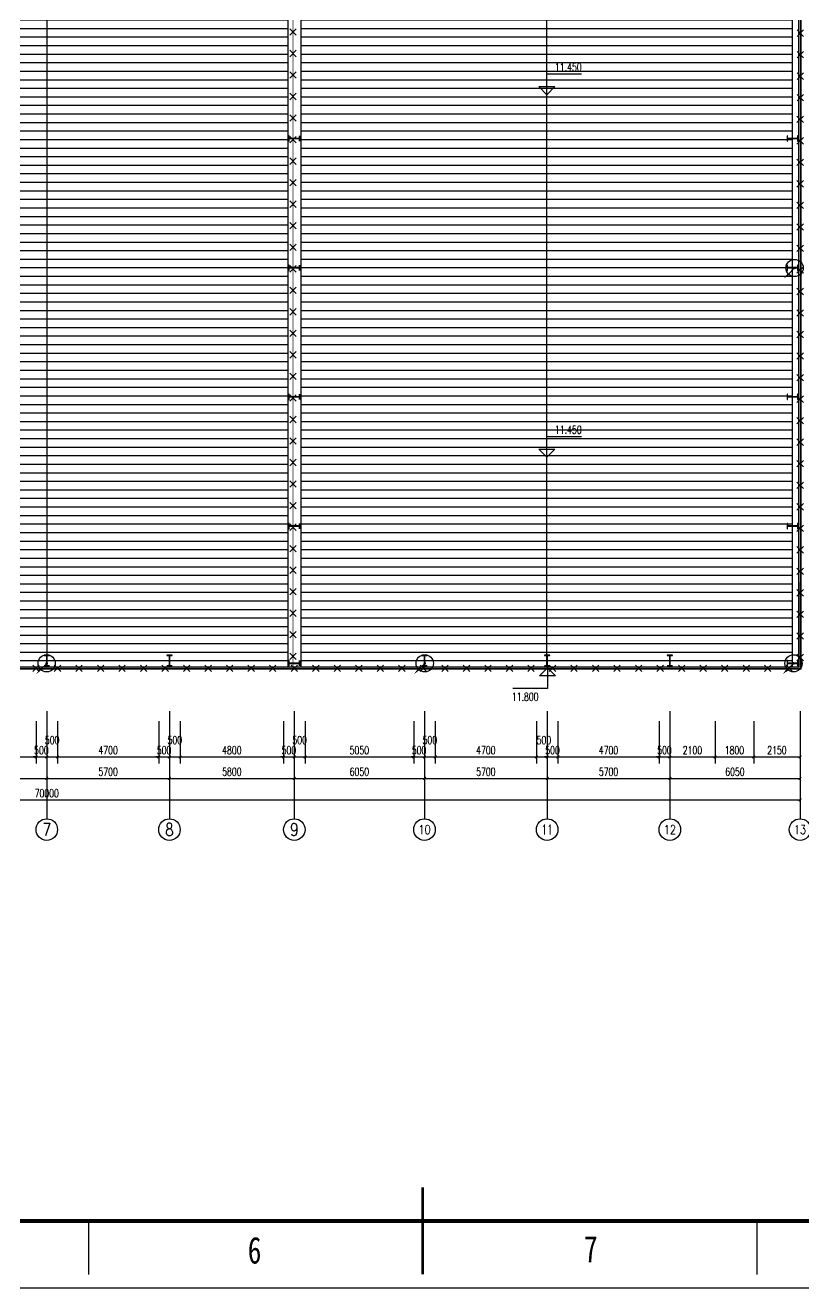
# Model space of a CAD drawing. Extents: x 7651907 to 8255021, y -2490714 to -1144618.
# Drawn here: x 7908927 to 7945100, y -1732162 to -1673518 of the extents above; entities that cross this region are included whole.
import ezdxf
from ezdxf.enums import TextEntityAlignment as Align

# ---------------------------------------------------------------- set-up
doc = ezdxf.new("R2010")
doc.units = 0
doc.header["$LTSCALE"] = 1000
doc.layers.get('0').update_dxf_attribs({"linetype": 'CONTINUOUS'})
doc.layers.get('Defpoints').update_dxf_attribs({"linetype": 'CONTINUOUS'})
for name, color, linetype in [('001-墙体', 30, 'CONTINUOUS'), ('AXIS', 3, 'CONTINUOUS'), ('AXIS_TEXT', 7, 'CONTINUOUS'), ('DIM_ELEV', 3, 'CONTINUOUS'), ('LWIRE', 4, 'CONTINUOUS'), ('M_Prof', 2, 'CONTINUOUS'), ('PUB_HATCH', 8, 'CONTINUOUS'), ('PUB_TEXT', 7, 'CONTINUOUS'), ('wen强文字', 2, 'CONTINUOUS'), ('WIRE-避雷', 4, 'CONTINUOUS')]:
    doc.layers.add(name, color=color, linetype=linetype)
doc.styles.add('_TCH_AXIS', font='COMPLEX', dxfattribs={"bigfont": 'GBCBIG'})
doc.styles.add('_TCH_DIM', font='SIMPLEX', dxfattribs={"bigfont": 'GBCBIG'})
doc.styles.add('_TCH_DIM_T3', font='SIMPLEX', dxfattribs={"width": 0.705882, "bigfont": 'GBCBIG'})
doc.styles.add('COMPLEX', font='COMPLEX')
doc.styles.get("Standard").update_dxf_attribs({"font": 'txt.shx', "width": 0.7, "bigfont": 'TSSDCHN.shx'})
doc.styles.add('图框字体', font='simhei.ttf')
doc.dimstyles.new('_TCH_ARCH&&125', dxfattribs={"dimtxt": 371.875, "dimasz": 125, "dimexe": 312.5, "dimexo": 375, "dimgap": 125, "dimtad": 1, "dimdec": 0, "dimzin": 0, "dimdsep": 46, "dimtxsty": '_TCH_DIM_T3', "dimblk": 'ARCHTICK', "dimcen": 0.09, "dimclrt": 7, "dimazin": 2, "dimtfac": 1, "dimtdec": 0, "dimtix": 1, "dimtmove": 2, "dimatfit": 3, "dimfxl": 0, "dimtolj": 1, "dimtzin": 0, "dimarcsym": 0})
pattern_1 = [(180, (-7717205.5, 1391798.06), (-9e-14, -396.875), [])]
pattern_2 = [(180, (-7705155.5, 1391798.06), (-9e-14, -396.875), [])]
pattern_3 = [(45, (0, 53.85), (-106.06606, 106.06606), []), (45, (52.16, 0), (-106.06606, 106.06606), [59.21055, -33.8346])]

# ---------------------------------------------------------------- blocks, each defined once
blk = doc.blocks.new('_AXISO')
blk.add_circle((0, 0), 0.5)
at = {"layer": 'AXIS_TEXT', "style": 'COMPLEX', "width": 1.041667}
blk.add_attdef('A', text='', height=0.56, dxfattribs=at).set_placement((-0.25, -0.28), (0.25, -0.28), align=Align.FIT)
blk = doc.blocks.new('_ArchTick')
at = {"color": 0, "linetype": 'ByBlock', "const_width": 0.4}
blk.add_lwpolyline([(-0.5, -0.5), (0.5, 0.5)], dxfattribs=at)
blk = doc.blocks.new('*D292')
at = {"layer": 'AXIS', "color": 0, "lineweight": -2}
for p, q in [((8000, 5625), (8000, 1562)), ((78000, 5625), (78000, 1562)), ((8000, 1875), (78000, 1875))]:
    blk.add_line(p, q, dxfattribs=at)
at = {"layer": 'Defpoints', "color": 0}
for p in [(8000, 6000), (78000, 6000), (78000, 1875)]:
    blk.add_point(p, dxfattribs=at)
at = {"layer": 'AXIS', "color": 0, "lineweight": -2, "xscale": 125, "yscale": 125, "zscale": 125, "rotation": 180}
blk.add_blockref('_ArchTick', (8000, 1875), dxfattribs=at)
at = {"layer": 'AXIS', "color": 0, "lineweight": -2, "xscale": 125, "yscale": 125, "zscale": 125}
blk.add_blockref('_ArchTick', (78000, 1875), dxfattribs=at)
at = {"layer": 'AXIS', "color": 7, "insert": (43000, 2186), "char_height": 371.9, "attachment_point": 5, "style": '_TCH_DIM_T3'}
blk.add_mtext('\\A1;70000', dxfattribs=at)
blk = doc.blocks.new('*D298')
at = {"layer": 'AXIS', "color": 0, "lineweight": -2}
for p, q in [((37300, 5625), (37300, 2562)), ((43000, 5625), (43000, 2562)), ((37300, 2875), (43000, 2875))]:
    blk.add_line(p, q, dxfattribs=at)
at = {"layer": 'Defpoints', "color": 0}
for p in [(37300, 6000), (43000, 6000), (43000, 2875)]:
    blk.add_point(p, dxfattribs=at)
at = {"layer": 'AXIS', "color": 0, "lineweight": -2, "xscale": 125, "yscale": 125, "zscale": 125, "rotation": 180}
blk.add_blockref('_ArchTick', (37300, 2875), dxfattribs=at)
at = {"layer": 'AXIS', "color": 0, "lineweight": -2, "xscale": 125, "yscale": 125, "zscale": 125}
blk.add_blockref('_ArchTick', (43000, 2875), dxfattribs=at)
at = {"layer": 'AXIS', "color": 7, "insert": (40150, 3186), "char_height": 371.9, "attachment_point": 5, "style": '_TCH_DIM_T3'}
blk.add_mtext('\\A1;5700', dxfattribs=at)
blk = doc.blocks.new('*D299')
at = {"layer": 'AXIS', "color": 0, "lineweight": -2}
for p, q in [((43000, 5625), (43000, 2562)), ((48700, 5625), (48700, 2562)), ((43000, 2875), (48700, 2875))]:
    blk.add_line(p, q, dxfattribs=at)
at = {"layer": 'Defpoints', "color": 0}
for p in [(43000, 6000), (48700, 6000), (48700, 2875)]:
    blk.add_point(p, dxfattribs=at)
at = {"layer": 'AXIS', "color": 0, "lineweight": -2, "xscale": 125, "yscale": 125, "zscale": 125, "rotation": 180}
blk.add_blockref('_ArchTick', (43000, 2875), dxfattribs=at)
at = {"layer": 'AXIS', "color": 0, "lineweight": -2, "xscale": 125, "yscale": 125, "zscale": 125}
blk.add_blockref('_ArchTick', (48700, 2875), dxfattribs=at)
at = {"layer": 'AXIS', "color": 7, "insert": (45850, 3186), "char_height": 371.9, "attachment_point": 5, "style": '_TCH_DIM_T3'}
blk.add_mtext('\\A1;5700', dxfattribs=at)
blk = doc.blocks.new('*D300')
at = {"layer": 'AXIS', "color": 0, "lineweight": -2}
for p, q in [((48700, 5625), (48700, 2562)), ((54500, 5625), (54500, 2562)), ((48700, 2875), (54500, 2875))]:
    blk.add_line(p, q, dxfattribs=at)
at = {"layer": 'Defpoints', "color": 0}
for p in [(48700, 6000), (54500, 6000), (54500, 2875)]:
    blk.add_point(p, dxfattribs=at)
at = {"layer": 'AXIS', "color": 0, "lineweight": -2, "xscale": 125, "yscale": 125, "zscale": 125, "rotation": 180}
blk.add_blockref('_ArchTick', (48700, 2875), dxfattribs=at)
at = {"layer": 'AXIS', "color": 0, "lineweight": -2, "xscale": 125, "yscale": 125, "zscale": 125}
blk.add_blockref('_ArchTick', (54500, 2875), dxfattribs=at)
at = {"layer": 'AXIS', "color": 7, "insert": (51600, 3186), "char_height": 371.9, "attachment_point": 5, "style": '_TCH_DIM_T3'}
blk.add_mtext('\\A1;5800', dxfattribs=at)
blk = doc.blocks.new('*D301')
at = {"layer": 'AXIS', "color": 0, "lineweight": -2}
for p, q in [((54500, 5625), (54500, 2562)), ((60550, 5625), (60550, 2562)), ((54500, 2875), (60550, 2875))]:
    blk.add_line(p, q, dxfattribs=at)
at = {"layer": 'Defpoints', "color": 0}
for p in [(54500, 6000), (60550, 6000), (60550, 2875)]:
    blk.add_point(p, dxfattribs=at)
at = {"layer": 'AXIS', "color": 0, "lineweight": -2, "xscale": 125, "yscale": 125, "zscale": 125, "rotation": 180}
blk.add_blockref('_ArchTick', (54500, 2875), dxfattribs=at)
at = {"layer": 'AXIS', "color": 0, "lineweight": -2, "xscale": 125, "yscale": 125, "zscale": 125}
blk.add_blockref('_ArchTick', (60550, 2875), dxfattribs=at)
at = {"layer": 'AXIS', "color": 7, "insert": (57525, 3186), "char_height": 371.9, "attachment_point": 5, "style": '_TCH_DIM_T3'}
blk.add_mtext('\\A1;6050', dxfattribs=at)
blk = doc.blocks.new('*D302')
at = {"layer": 'AXIS', "color": 0, "lineweight": -2}
for p, q in [((60550, 5625), (60550, 2562)), ((66250, 5625), (66250, 2562)), ((60550, 2875), (66250, 2875))]:
    blk.add_line(p, q, dxfattribs=at)
at = {"layer": 'Defpoints', "color": 0}
for p in [(60550, 6000), (66250, 6000), (66250, 2875)]:
    blk.add_point(p, dxfattribs=at)
at = {"layer": 'AXIS', "color": 0, "lineweight": -2, "xscale": 125, "yscale": 125, "zscale": 125, "rotation": 180}
blk.add_blockref('_ArchTick', (60550, 2875), dxfattribs=at)
at = {"layer": 'AXIS', "color": 0, "lineweight": -2, "xscale": 125, "yscale": 125, "zscale": 125}
blk.add_blockref('_ArchTick', (66250, 2875), dxfattribs=at)
at = {"layer": 'AXIS', "color": 7, "insert": (63400, 3186), "char_height": 371.9, "attachment_point": 5, "style": '_TCH_DIM_T3'}
blk.add_mtext('\\A1;5700', dxfattribs=at)
blk = doc.blocks.new('*D303')
at = {"layer": 'AXIS', "color": 0, "lineweight": -2}
for p, q in [((66250, 5625), (66250, 2562)), ((71950, 5625), (71950, 2562)), ((66250, 2875), (71950, 2875))]:
    blk.add_line(p, q, dxfattribs=at)
at = {"layer": 'Defpoints', "color": 0}
for p in [(66250, 6000), (71950, 6000), (71950, 2875)]:
    blk.add_point(p, dxfattribs=at)
at = {"layer": 'AXIS', "color": 0, "lineweight": -2, "xscale": 125, "yscale": 125, "zscale": 125, "rotation": 180}
blk.add_blockref('_ArchTick', (66250, 2875), dxfattribs=at)
at = {"layer": 'AXIS', "color": 0, "lineweight": -2, "xscale": 125, "yscale": 125, "zscale": 125}
blk.add_blockref('_ArchTick', (71950, 2875), dxfattribs=at)
at = {"layer": 'AXIS', "color": 7, "insert": (69100, 3186), "char_height": 371.9, "attachment_point": 5, "style": '_TCH_DIM_T3'}
blk.add_mtext('\\A1;5700', dxfattribs=at)
blk = doc.blocks.new('*D304')
at = {"layer": 'AXIS', "color": 0, "lineweight": -2}
for p, q in [((71950, 5625), (71950, 2562)), ((78000, 5625), (78000, 2562)), ((71950, 2875), (78000, 2875))]:
    blk.add_line(p, q, dxfattribs=at)
at = {"layer": 'Defpoints', "color": 0}
for p in [(71950, 6000), (78000, 6000), (78000, 2875)]:
    blk.add_point(p, dxfattribs=at)
at = {"layer": 'AXIS', "color": 0, "lineweight": -2, "xscale": 125, "yscale": 125, "zscale": 125, "rotation": 180}
blk.add_blockref('_ArchTick', (71950, 2875), dxfattribs=at)
at = {"layer": 'AXIS', "color": 0, "lineweight": -2, "xscale": 125, "yscale": 125, "zscale": 125}
blk.add_blockref('_ArchTick', (78000, 2875), dxfattribs=at)
at = {"layer": 'AXIS', "color": 7, "insert": (74975, 3186), "char_height": 371.9, "attachment_point": 5, "style": '_TCH_DIM_T3'}
blk.add_mtext('\\A1;6050', dxfattribs=at)
blk = doc.blocks.new('*D351')
at = {"layer": 'AXIS', "color": 0, "lineweight": -2}
for p, q in [((37800, 5539), (37800, 3562)), ((42500, 5539), (42500, 3562)), ((37800, 3875), (42500, 3875))]:
    blk.add_line(p, q, dxfattribs=at)
at = {"layer": 'Defpoints', "color": 0}
for p in [(37800, 5914), (42500, 5914), (42500, 3875)]:
    blk.add_point(p, dxfattribs=at)
at = {"layer": 'AXIS', "color": 0, "lineweight": -2, "xscale": 125, "yscale": 125, "zscale": 125, "rotation": 180}
blk.add_blockref('_ArchTick', (37800, 3875), dxfattribs=at)
at = {"layer": 'AXIS', "color": 0, "lineweight": -2, "xscale": 125, "yscale": 125, "zscale": 125}
blk.add_blockref('_ArchTick', (42500, 3875), dxfattribs=at)
at = {"layer": 'AXIS', "color": 7, "insert": (40150, 4186), "char_height": 371.9, "attachment_point": 5, "style": '_TCH_DIM_T3'}
blk.add_mtext('\\A1;4700', dxfattribs=at)
blk = doc.blocks.new('*D352')
at = {"layer": 'AXIS', "color": 0, "lineweight": -2}
for p, q in [((42500, 5539), (42500, 3562)), ((43000, 5539), (43000, 3562)), ((42500, 3875), (42375, 3875)), ((42500, 3875), (43000, 3875)), ((43000, 3875), (43125, 3875))]:
    blk.add_line(p, q, dxfattribs=at)
at = {"layer": 'Defpoints', "color": 0}
for p in [(42500, 5914), (43000, 5914), (43000, 3875)]:
    blk.add_point(p, dxfattribs=at)
at = {"layer": 'AXIS', "color": 0, "lineweight": -2, "xscale": 125, "yscale": 125, "zscale": 125}
blk.add_blockref('_ArchTick', (42500, 3875), dxfattribs=at)
at = {"layer": 'AXIS', "color": 0, "lineweight": -2, "xscale": 125, "yscale": 125, "zscale": 125, "rotation": 180}
blk.add_blockref('_ArchTick', (43000, 3875), dxfattribs=at)
at = {"layer": 'AXIS', "color": 7, "insert": (42750, 4186), "char_height": 371.9, "attachment_point": 5, "style": '_TCH_DIM_T3'}
blk.add_mtext('\\A1;500', dxfattribs=at)
blk = doc.blocks.new('*D353')
at = {"layer": 'AXIS', "color": 0, "lineweight": -2}
for p, q in [((43000, 5539), (43000, 3562)), ((43500, 5539), (43500, 3562)), ((43000, 3875), (43500, 3875))]:
    blk.add_line(p, q, dxfattribs=at)
at = {"layer": 'Defpoints', "color": 0}
for p in [(43000, 5914), (43500, 5914), (43500, 3875)]:
    blk.add_point(p, dxfattribs=at)
at = {"layer": 'AXIS', "color": 0, "lineweight": -2, "xscale": 125, "yscale": 125, "zscale": 125, "rotation": 180}
blk.add_blockref('_ArchTick', (43000, 3875), dxfattribs=at)
at = {"layer": 'AXIS', "color": 0, "lineweight": -2, "xscale": 125, "yscale": 125, "zscale": 125}
blk.add_blockref('_ArchTick', (43500, 3875), dxfattribs=at)
at = {"layer": 'AXIS', "color": 7, "insert": (43250, 4656), "char_height": 371.9, "attachment_point": 5, "style": '_TCH_DIM_T3'}
blk.add_mtext('\\A1;500', dxfattribs=at)
blk = doc.blocks.new('*D354')
at = {"layer": 'AXIS', "color": 0, "lineweight": -2}
for p, q in [((43500, 5539), (43500, 3562)), ((48200, 5539), (48200, 3562)), ((43500, 3875), (48200, 3875))]:
    blk.add_line(p, q, dxfattribs=at)
at = {"layer": 'Defpoints', "color": 0}
for p in [(43500, 5914), (48200, 5914), (48200, 3875)]:
    blk.add_point(p, dxfattribs=at)
at = {"layer": 'AXIS', "color": 0, "lineweight": -2, "xscale": 125, "yscale": 125, "zscale": 125, "rotation": 180}
blk.add_blockref('_ArchTick', (43500, 3875), dxfattribs=at)
at = {"layer": 'AXIS', "color": 0, "lineweight": -2, "xscale": 125, "yscale": 125, "zscale": 125}
blk.add_blockref('_ArchTick', (48200, 3875), dxfattribs=at)
at = {"layer": 'AXIS', "color": 7, "insert": (45850, 4186), "char_height": 371.9, "attachment_point": 5, "style": '_TCH_DIM_T3'}
blk.add_mtext('\\A1;4700', dxfattribs=at)
blk = doc.blocks.new('*D355')
at = {"layer": 'AXIS', "color": 0, "lineweight": -2}
for p, q in [((48200, 5539), (48200, 3562)), ((48700, 5539), (48700, 3562)), ((48200, 3875), (48075, 3875)), ((48200, 3875), (48700, 3875)), ((48700, 3875), (48825, 3875))]:
    blk.add_line(p, q, dxfattribs=at)
at = {"layer": 'Defpoints', "color": 0}
for p in [(48200, 5914), (48700, 5914), (48700, 3875)]:
    blk.add_point(p, dxfattribs=at)
at = {"layer": 'AXIS', "color": 0, "lineweight": -2, "xscale": 125, "yscale": 125, "zscale": 125}
blk.add_blockref('_ArchTick', (48200, 3875), dxfattribs=at)
at = {"layer": 'AXIS', "color": 0, "lineweight": -2, "xscale": 125, "yscale": 125, "zscale": 125, "rotation": 180}
blk.add_blockref('_ArchTick', (48700, 3875), dxfattribs=at)
at = {"layer": 'AXIS', "color": 7, "insert": (48450, 4186), "char_height": 371.9, "attachment_point": 5, "style": '_TCH_DIM_T3'}
blk.add_mtext('\\A1;500', dxfattribs=at)
blk = doc.blocks.new('*D356')
at = {"layer": 'AXIS', "color": 0, "lineweight": -2}
for p, q in [((48700, 5539), (48700, 3562)), ((49200, 5539), (49200, 3562)), ((48700, 3875), (49200, 3875))]:
    blk.add_line(p, q, dxfattribs=at)
at = {"layer": 'Defpoints', "color": 0}
for p in [(48700, 5914), (49200, 5914), (49200, 3875)]:
    blk.add_point(p, dxfattribs=at)
at = {"layer": 'AXIS', "color": 0, "lineweight": -2, "xscale": 125, "yscale": 125, "zscale": 125, "rotation": 180}
blk.add_blockref('_ArchTick', (48700, 3875), dxfattribs=at)
at = {"layer": 'AXIS', "color": 0, "lineweight": -2, "xscale": 125, "yscale": 125, "zscale": 125}
blk.add_blockref('_ArchTick', (49200, 3875), dxfattribs=at)
at = {"layer": 'AXIS', "color": 7, "insert": (48950, 4656), "char_height": 371.9, "attachment_point": 5, "style": '_TCH_DIM_T3'}
blk.add_mtext('\\A1;500', dxfattribs=at)
blk = doc.blocks.new('*D357')
at = {"layer": 'AXIS', "color": 0, "lineweight": -2}
for p, q in [((49200, 5539), (49200, 3562)), ((54000, 5539), (54000, 3562)), ((49200, 3875), (54000, 3875))]:
    blk.add_line(p, q, dxfattribs=at)
at = {"layer": 'Defpoints', "color": 0}
for p in [(49200, 5914), (54000, 5914), (54000, 3875)]:
    blk.add_point(p, dxfattribs=at)
at = {"layer": 'AXIS', "color": 0, "lineweight": -2, "xscale": 125, "yscale": 125, "zscale": 125, "rotation": 180}
blk.add_blockref('_ArchTick', (49200, 3875), dxfattribs=at)
at = {"layer": 'AXIS', "color": 0, "lineweight": -2, "xscale": 125, "yscale": 125, "zscale": 125}
blk.add_blockref('_ArchTick', (54000, 3875), dxfattribs=at)
at = {"layer": 'AXIS', "color": 7, "insert": (51600, 4186), "char_height": 371.9, "attachment_point": 5, "style": '_TCH_DIM_T3'}
blk.add_mtext('\\A1;4800', dxfattribs=at)
blk = doc.blocks.new('*D358')
at = {"layer": 'AXIS', "color": 0, "lineweight": -2}
for p, q in [((54000, 5539), (54000, 3562)), ((54500, 5539), (54500, 3562)), ((54000, 3875), (53875, 3875)), ((54000, 3875), (54500, 3875)), ((54500, 3875), (54625, 3875))]:
    blk.add_line(p, q, dxfattribs=at)
at = {"layer": 'Defpoints', "color": 0}
for p in [(54000, 5914), (54500, 5914), (54500, 3875)]:
    blk.add_point(p, dxfattribs=at)
at = {"layer": 'AXIS', "color": 0, "lineweight": -2, "xscale": 125, "yscale": 125, "zscale": 125}
blk.add_blockref('_ArchTick', (54000, 3875), dxfattribs=at)
at = {"layer": 'AXIS', "color": 0, "lineweight": -2, "xscale": 125, "yscale": 125, "zscale": 125, "rotation": 180}
blk.add_blockref('_ArchTick', (54500, 3875), dxfattribs=at)
at = {"layer": 'AXIS', "color": 7, "insert": (54250, 4186), "char_height": 371.9, "attachment_point": 5, "style": '_TCH_DIM_T3'}
blk.add_mtext('\\A1;500', dxfattribs=at)
blk = doc.blocks.new('*D359')
at = {"layer": 'AXIS', "color": 0, "lineweight": -2}
for p, q in [((54500, 5539), (54500, 3562)), ((55000, 5539), (55000, 3562)), ((54500, 3875), (55000, 3875))]:
    blk.add_line(p, q, dxfattribs=at)
at = {"layer": 'Defpoints', "color": 0}
for p in [(54500, 5914), (55000, 5914), (55000, 3875)]:
    blk.add_point(p, dxfattribs=at)
at = {"layer": 'AXIS', "color": 0, "lineweight": -2, "xscale": 125, "yscale": 125, "zscale": 125, "rotation": 180}
blk.add_blockref('_ArchTick', (54500, 3875), dxfattribs=at)
at = {"layer": 'AXIS', "color": 0, "lineweight": -2, "xscale": 125, "yscale": 125, "zscale": 125}
blk.add_blockref('_ArchTick', (55000, 3875), dxfattribs=at)
at = {"layer": 'AXIS', "color": 7, "insert": (54750, 4656), "char_height": 371.9, "attachment_point": 5, "style": '_TCH_DIM_T3'}
blk.add_mtext('\\A1;500', dxfattribs=at)
blk = doc.blocks.new('*D360')
at = {"layer": 'AXIS', "color": 0, "lineweight": -2}
for p, q in [((55000, 5539), (55000, 3562)), ((60050, 5539), (60050, 3562)), ((55000, 3875), (60050, 3875))]:
    blk.add_line(p, q, dxfattribs=at)
at = {"layer": 'Defpoints', "color": 0}
for p in [(55000, 5914), (60050, 5914), (60050, 3875)]:
    blk.add_point(p, dxfattribs=at)
at = {"layer": 'AXIS', "color": 0, "lineweight": -2, "xscale": 125, "yscale": 125, "zscale": 125, "rotation": 180}
blk.add_blockref('_ArchTick', (55000, 3875), dxfattribs=at)
at = {"layer": 'AXIS', "color": 0, "lineweight": -2, "xscale": 125, "yscale": 125, "zscale": 125}
blk.add_blockref('_ArchTick', (60050, 3875), dxfattribs=at)
at = {"layer": 'AXIS', "color": 7, "insert": (57525, 4186), "char_height": 371.9, "attachment_point": 5, "style": '_TCH_DIM_T3'}
blk.add_mtext('\\A1;5050', dxfattribs=at)
blk = doc.blocks.new('*D361')
at = {"layer": 'AXIS', "color": 0, "lineweight": -2}
for p, q in [((60050, 5539), (60050, 3562)), ((60550, 5539), (60550, 3562)), ((60050, 3875), (59925, 3875)), ((60050, 3875), (60550, 3875)), ((60550, 3875), (60675, 3875))]:
    blk.add_line(p, q, dxfattribs=at)
at = {"layer": 'Defpoints', "color": 0}
for p in [(60050, 5914), (60550, 5914), (60550, 3875)]:
    blk.add_point(p, dxfattribs=at)
at = {"layer": 'AXIS', "color": 0, "lineweight": -2, "xscale": 125, "yscale": 125, "zscale": 125}
blk.add_blockref('_ArchTick', (60050, 3875), dxfattribs=at)
at = {"layer": 'AXIS', "color": 0, "lineweight": -2, "xscale": 125, "yscale": 125, "zscale": 125, "rotation": 180}
blk.add_blockref('_ArchTick', (60550, 3875), dxfattribs=at)
at = {"layer": 'AXIS', "color": 7, "insert": (60300, 4186), "char_height": 371.9, "attachment_point": 5, "style": '_TCH_DIM_T3'}
blk.add_mtext('\\A1;500', dxfattribs=at)
blk = doc.blocks.new('*D362')
at = {"layer": 'AXIS', "color": 0, "lineweight": -2}
for p, q in [((60550, 5539), (60550, 3562)), ((61050, 5539), (61050, 3562)), ((60550, 3875), (61050, 3875))]:
    blk.add_line(p, q, dxfattribs=at)
at = {"layer": 'Defpoints', "color": 0}
for p in [(60550, 5914), (61050, 5914), (61050, 3875)]:
    blk.add_point(p, dxfattribs=at)
at = {"layer": 'AXIS', "color": 0, "lineweight": -2, "xscale": 125, "yscale": 125, "zscale": 125, "rotation": 180}
blk.add_blockref('_ArchTick', (60550, 3875), dxfattribs=at)
at = {"layer": 'AXIS', "color": 0, "lineweight": -2, "xscale": 125, "yscale": 125, "zscale": 125}
blk.add_blockref('_ArchTick', (61050, 3875), dxfattribs=at)
at = {"layer": 'AXIS', "color": 7, "insert": (60800, 4656), "char_height": 371.9, "attachment_point": 5, "style": '_TCH_DIM_T3'}
blk.add_mtext('\\A1;500', dxfattribs=at)
blk = doc.blocks.new('*D363')
at = {"layer": 'AXIS', "color": 0, "lineweight": -2}
for p, q in [((61050, 5539), (61050, 3562)), ((65750, 5539), (65750, 3562)), ((61050, 3875), (65750, 3875))]:
    blk.add_line(p, q, dxfattribs=at)
at = {"layer": 'Defpoints', "color": 0}
for p in [(61050, 5914), (65750, 5914), (65750, 3875)]:
    blk.add_point(p, dxfattribs=at)
at = {"layer": 'AXIS', "color": 0, "lineweight": -2, "xscale": 125, "yscale": 125, "zscale": 125, "rotation": 180}
blk.add_blockref('_ArchTick', (61050, 3875), dxfattribs=at)
at = {"layer": 'AXIS', "color": 0, "lineweight": -2, "xscale": 125, "yscale": 125, "zscale": 125}
blk.add_blockref('_ArchTick', (65750, 3875), dxfattribs=at)
at = {"layer": 'AXIS', "color": 7, "insert": (63400, 4186), "char_height": 371.9, "attachment_point": 5, "style": '_TCH_DIM_T3'}
blk.add_mtext('\\A1;4700', dxfattribs=at)
blk = doc.blocks.new('*D364')
at = {"layer": 'AXIS', "color": 0, "lineweight": -2}
for p, q in [((65750, 5539), (65750, 3562)), ((66250, 5539), (66250, 3562)), ((65750, 3875), (66250, 3875))]:
    blk.add_line(p, q, dxfattribs=at)
at = {"layer": 'Defpoints', "color": 0}
for p in [(65750, 5914), (66250, 5914), (66250, 3875)]:
    blk.add_point(p, dxfattribs=at)
at = {"layer": 'AXIS', "color": 0, "lineweight": -2, "xscale": 125, "yscale": 125, "zscale": 125, "rotation": 180}
blk.add_blockref('_ArchTick', (65750, 3875), dxfattribs=at)
at = {"layer": 'AXIS', "color": 0, "lineweight": -2, "xscale": 125, "yscale": 125, "zscale": 125}
blk.add_blockref('_ArchTick', (66250, 3875), dxfattribs=at)
at = {"layer": 'AXIS', "color": 7, "insert": (66100, 4656), "char_height": 371.9, "attachment_point": 5, "style": '_TCH_DIM_T3'}
blk.add_mtext('\\A1;500', dxfattribs=at)
blk = doc.blocks.new('*D365')
at = {"layer": 'AXIS', "color": 0, "lineweight": -2}
for p, q in [((66250, 5539), (66250, 3562)), ((66750, 5539), (66750, 3562)), ((66250, 3875), (66125, 3875)), ((66250, 3875), (66750, 3875)), ((66750, 3875), (66875, 3875))]:
    blk.add_line(p, q, dxfattribs=at)
at = {"layer": 'Defpoints', "color": 0}
for p in [(66250, 5914), (66750, 5914), (66750, 3875)]:
    blk.add_point(p, dxfattribs=at)
at = {"layer": 'AXIS', "color": 0, "lineweight": -2, "xscale": 125, "yscale": 125, "zscale": 125}
blk.add_blockref('_ArchTick', (66250, 3875), dxfattribs=at)
at = {"layer": 'AXIS', "color": 0, "lineweight": -2, "xscale": 125, "yscale": 125, "zscale": 125, "rotation": 180}
blk.add_blockref('_ArchTick', (66750, 3875), dxfattribs=at)
at = {"layer": 'AXIS', "color": 7, "insert": (66500, 4186), "char_height": 371.9, "attachment_point": 5, "style": '_TCH_DIM_T3'}
blk.add_mtext('\\A1;500', dxfattribs=at)
blk = doc.blocks.new('*D366')
at = {"layer": 'AXIS', "color": 0, "lineweight": -2}
for p, q in [((66750, 5539), (66750, 3562)), ((71450, 5539), (71450, 3562)), ((66750, 3875), (71450, 3875))]:
    blk.add_line(p, q, dxfattribs=at)
at = {"layer": 'Defpoints', "color": 0}
for p in [(66750, 5914), (71450, 5914), (71450, 3875)]:
    blk.add_point(p, dxfattribs=at)
at = {"layer": 'AXIS', "color": 0, "lineweight": -2, "xscale": 125, "yscale": 125, "zscale": 125, "rotation": 180}
blk.add_blockref('_ArchTick', (66750, 3875), dxfattribs=at)
at = {"layer": 'AXIS', "color": 0, "lineweight": -2, "xscale": 125, "yscale": 125, "zscale": 125}
blk.add_blockref('_ArchTick', (71450, 3875), dxfattribs=at)
at = {"layer": 'AXIS', "color": 7, "insert": (69100, 4186), "char_height": 371.9, "attachment_point": 5, "style": '_TCH_DIM_T3'}
blk.add_mtext('\\A1;4700', dxfattribs=at)
blk = doc.blocks.new('*D367')
at = {"layer": 'AXIS', "color": 0, "lineweight": -2}
for p, q in [((71450, 5539), (71450, 3562)), ((71950, 5539), (71950, 3562)), ((71450, 3875), (71325, 3875)), ((71450, 3875), (71950, 3875)), ((71950, 3875), (72075, 3875))]:
    blk.add_line(p, q, dxfattribs=at)
at = {"layer": 'Defpoints', "color": 0}
for p in [(71450, 5914), (71950, 5914), (71950, 3875)]:
    blk.add_point(p, dxfattribs=at)
at = {"layer": 'AXIS', "color": 0, "lineweight": -2, "xscale": 125, "yscale": 125, "zscale": 125}
blk.add_blockref('_ArchTick', (71450, 3875), dxfattribs=at)
at = {"layer": 'AXIS', "color": 0, "lineweight": -2, "xscale": 125, "yscale": 125, "zscale": 125, "rotation": 180}
blk.add_blockref('_ArchTick', (71950, 3875), dxfattribs=at)
at = {"layer": 'AXIS', "color": 7, "insert": (71700, 4186), "char_height": 371.9, "attachment_point": 5, "style": '_TCH_DIM_T3'}
blk.add_mtext('\\A1;500', dxfattribs=at)
blk = doc.blocks.new('*D368')
at = {"layer": 'AXIS', "color": 0, "lineweight": -2}
for p, q in [((71950, 5539), (71950, 3562)), ((74050, 5539), (74050, 3562)), ((71950, 3875), (74050, 3875))]:
    blk.add_line(p, q, dxfattribs=at)
at = {"layer": 'Defpoints', "color": 0}
for p in [(71950, 5914), (74050, 5914), (74050, 3875)]:
    blk.add_point(p, dxfattribs=at)
at = {"layer": 'AXIS', "color": 0, "lineweight": -2, "xscale": 125, "yscale": 125, "zscale": 125, "rotation": 180}
blk.add_blockref('_ArchTick', (71950, 3875), dxfattribs=at)
at = {"layer": 'AXIS', "color": 0, "lineweight": -2, "xscale": 125, "yscale": 125, "zscale": 125}
blk.add_blockref('_ArchTick', (74050, 3875), dxfattribs=at)
at = {"layer": 'AXIS', "color": 7, "insert": (73000, 4186), "char_height": 371.9, "attachment_point": 5, "style": '_TCH_DIM_T3'}
blk.add_mtext('\\A1;2100', dxfattribs=at)
blk = doc.blocks.new('*D369')
at = {"layer": 'AXIS', "color": 0, "lineweight": -2}
for p, q in [((74050, 5539), (74050, 3562)), ((75850, 5539), (75850, 3562)), ((74050, 3875), (75850, 3875))]:
    blk.add_line(p, q, dxfattribs=at)
at = {"layer": 'Defpoints', "color": 0}
for p in [(74050, 5914), (75850, 5914), (75850, 3875)]:
    blk.add_point(p, dxfattribs=at)
at = {"layer": 'AXIS', "color": 0, "lineweight": -2, "xscale": 125, "yscale": 125, "zscale": 125, "rotation": 180}
blk.add_blockref('_ArchTick', (74050, 3875), dxfattribs=at)
at = {"layer": 'AXIS', "color": 0, "lineweight": -2, "xscale": 125, "yscale": 125, "zscale": 125}
blk.add_blockref('_ArchTick', (75850, 3875), dxfattribs=at)
at = {"layer": 'AXIS', "color": 7, "insert": (74950, 4186), "char_height": 371.9, "attachment_point": 5, "style": '_TCH_DIM_T3'}
blk.add_mtext('\\A1;1800', dxfattribs=at)
blk = doc.blocks.new('*D370')
at = {"layer": 'AXIS', "color": 0, "lineweight": -2}
for p, q in [((75850, 5539), (75850, 3562)), ((78000, 5539), (78000, 3562)), ((75850, 3875), (78000, 3875))]:
    blk.add_line(p, q, dxfattribs=at)
at = {"layer": 'Defpoints', "color": 0}
for p in [(75850, 5914), (78000, 5914), (78000, 3875)]:
    blk.add_point(p, dxfattribs=at)
at = {"layer": 'AXIS', "color": 0, "lineweight": -2, "xscale": 125, "yscale": 125, "zscale": 125, "rotation": 180}
blk.add_blockref('_ArchTick', (75850, 3875), dxfattribs=at)
at = {"layer": 'AXIS', "color": 0, "lineweight": -2, "xscale": 125, "yscale": 125, "zscale": 125}
blk.add_blockref('_ArchTick', (78000, 3875), dxfattribs=at)
at = {"layer": 'AXIS', "color": 7, "insert": (76925, 4186), "char_height": 371.9, "attachment_point": 5, "style": '_TCH_DIM_T3'}
blk.add_mtext('\\A1;2150', dxfattribs=at)
blk = doc.blocks.new('$TelecSys$00000080')
for p, q in [((-0.7, -0.7), (0, 0)), ((0.1, 0.1), (0.1, 0.1)), ((-0.1, -0.1), (-0.1, -0.1))]:
    blk.add_line(p, q)
at = {"const_width": 0.142}
blk.add_lwpolyline([(0.07, 0, 1), (-0.07, 0, 1)], format="xyb", close=True, dxfattribs=at)
blk.add_solid([(-0.63, -0.77), (-0.77, -0.63), (-1.15, -1.15)])
at = {"width": 0.8, "flags": 9}
blk.add_attdef('A', (0, 0), '', height=0.00002, rotation=180, dxfattribs=at)
blk = doc.blocks.new('sgdgsgsg')
at = {"layer": 'M_Prof'}
for points in [[(8034296, -957026), (8034296, -957276), (8034308, -957276), (8034308, -957154), (8034784, -957154), (8034784, -957276), (8034796, -957276), (8034796, -957026), (8034784, -957026), (8034784, -957148), (8034308, -957148), (8034308, -957026)], [(8057446, -957026), (8057446, -957276), (8057458, -957276), (8057458, -957154), (8057934, -957154), (8057934, -957276), (8057946, -957276), (8057946, -957026), (8057934, -957026), (8057934, -957148), (8057458, -957148), (8057458, -957026)], [(8034296, -963026), (8034296, -963276), (8034308, -963276), (8034308, -963154), (8034784, -963154), (8034784, -963276), (8034796, -963276), (8034796, -963026), (8034784, -963026), (8034784, -963148), (8034308, -963148), (8034308, -963026)], [(8057446, -963026), (8057446, -963276), (8057458, -963276), (8057458, -963154), (8057934, -963154), (8057934, -963276), (8057946, -963276), (8057946, -963026), (8057934, -963026), (8057934, -963148), (8057458, -963148), (8057458, -963026)], [(8034296, -969026), (8034296, -969276), (8034308, -969276), (8034308, -969154), (8034784, -969154), (8034784, -969276), (8034796, -969276), (8034796, -969026), (8034784, -969026), (8034784, -969148), (8034308, -969148), (8034308, -969026)], [(8057446, -969026), (8057446, -969276), (8057458, -969276), (8057458, -969154), (8057934, -969154), (8057934, -969276), (8057946, -969276), (8057946, -969026), (8057934, -969026), (8057934, -969148), (8057458, -969148), (8057458, -969026)], [(8034296, -975026), (8034296, -975276), (8034308, -975276), (8034308, -975154), (8034784, -975154), (8034784, -975276), (8034796, -975276), (8034796, -975026), (8034784, -975026), (8034784, -975148), (8034308, -975148), (8034308, -975026)], [(8057446, -975026), (8057446, -975276), (8057458, -975276), (8057458, -975154), (8057934, -975154), (8057934, -975276), (8057946, -975276), (8057946, -975026), (8057934, -975026), (8057934, -975148), (8057458, -975148), (8057458, -975026)], [(8023171, -981151), (8022921, -981151), (8022921, -981163), (8023043, -981163), (8023043, -981639), (8022921, -981639), (8022921, -981651), (8023171, -981651), (8023171, -981639), (8023049, -981639), (8023049, -981163), (8023171, -981163)], [(8028871, -981151), (8028621, -981151), (8028621, -981163), (8028743, -981163), (8028743, -981639), (8028621, -981639), (8028621, -981651), (8028871, -981651), (8028871, -981639), (8028749, -981639), (8028749, -981163), (8028871, -981163)], [(8034296, -981401), (8034296, -981651), (8034308, -981651), (8034308, -981529), (8034784, -981529), (8034784, -981651), (8034796, -981651), (8034796, -981401), (8034784, -981401), (8034784, -981523), (8034308, -981523), (8034308, -981401)], [(8040721, -981151), (8040471, -981151), (8040471, -981163), (8040593, -981163), (8040593, -981639), (8040471, -981639), (8040471, -981651), (8040721, -981651), (8040721, -981639), (8040599, -981639), (8040599, -981163), (8040721, -981163)], [(8046421, -981151), (8046171, -981151), (8046171, -981163), (8046293, -981163), (8046293, -981639), (8046171, -981639), (8046171, -981651), (8046421, -981651), (8046421, -981639), (8046299, -981639), (8046299, -981163), (8046421, -981163)], [(8052121, -981151), (8051871, -981151), (8051871, -981163), (8051993, -981163), (8051993, -981639), (8051871, -981639), (8051871, -981651), (8052121, -981651), (8052121, -981639), (8051999, -981639), (8051999, -981163), (8052121, -981163)], [(8057446, -981401), (8057446, -981651), (8057458, -981651), (8057458, -981529), (8057934, -981529), (8057934, -981651), (8057946, -981651), (8057946, -981401), (8057934, -981401), (8057934, -981523), (8057458, -981523), (8057458, -981401)]]:
    blk.add_lwpolyline(points, close=True, dxfattribs=at)
blk = doc.blocks.new('$TelecSys$00000009')
for p, q in [((-0.5, 0.5), (0.5, -0.5)), ((0.5, 0.5), (-0.5, -0.5))]:
    blk.add_line(p, q)
blk = doc.blocks.new('A2-H')
at = {"color": 0}
for p, q in [((254.5, 10), (254.5, 2)), ((354.5, 10), (354.5, 2))]:
    blk.add_line(p, q, dxfattribs=at)
blk.add_lwpolyline([(0, 0), (594, 0), (594, 420), (0, 420)], close=True, dxfattribs=at)
at = {"color": 0, "const_width": 0.6}
blk.add_lwpolyline([(25, 10), (584, 10), (584, 410), (25, 410)], close=True, dxfattribs=at)
at = {"color": 0, "const_width": 0.4}
blk.add_lwpolyline([(304.5, 15), (304.5, 2)], dxfattribs=at)
at = {"style": '图框字体', "width": 0.75}
for s, p in [('6', (278.32, 3.62)), ('7', (328.64, 3.78))]:
    blk.add_text(s, height=4, dxfattribs=at).set_placement(p)
blk = doc.blocks.new('A$C6D6D7C56')
h = blk.add_hatch()
h.set_pattern_fill('ANSI31', color=252, scale=250, angle=135)
h.set_pattern_definition(pattern_2)
h.paths.add_polyline_path([(43000, 8050), (43000, 93150), (31800, 93150), (31800, 8050)])
h = blk.add_hatch()
h.set_pattern_fill('ANSI31', color=252, scale=250, angle=135)
h.set_pattern_definition(pattern_2)
h.paths.add_polyline_path([(43000, 8050), (43000, 93150), (54200, 93150), (54200, 8050)])
h = blk.add_hatch()
h.set_pattern_fill('ANSI31', color=252, scale=250, angle=135)
h.set_pattern_definition(pattern_1)
h.paths.add_polyline_path([(54800, 93150), (66225, 93150), (66225, 8050), (54800, 8050)])
h = blk.add_hatch()
h.set_pattern_fill('ANSI31', color=252, scale=250, angle=135)
h.set_pattern_definition(pattern_1)
h.paths.add_polyline_path([(77650, 93150), (66225, 93150), (66225, 8050), (77650, 8050)])
at = {"layer": 'PUB_HATCH'}
h = blk.add_hatch(dxfattribs=at)
h.set_pattern_fill('天然石材', color=256, scale=30, style=0)
h.set_pattern_definition(pattern_3)
h.paths.add_polyline_path([(77950, 8050), (78050, 7950), (78050, 93250), (77950, 93150)])
h = blk.add_hatch(dxfattribs=at)
h.set_pattern_fill('天然石材', color=256, scale=30, style=0)
h.set_pattern_definition(pattern_3)
h.paths.add_polyline_path([(78050, 7950), (77950, 8050), (8050, 8050), (7950, 7950)])
at = {"color": 2, "ltscale": 100}
for p, q in [((54200, 93150), (54200, 8050)), ((54800, 93150), (54800, 8050)), ((77650, 8050), (77650, 93150))]:
    blk.add_line(p, q, dxfattribs=at)
for points in [[(43000, 93150), (43000, 8050)], [(66225, 93150), (66225, 8050)]]:
    blk.add_lwpolyline(points, dxfattribs=at)
at = {"layer": '001-墙体', "color": 54}
for p, q in [((78050, 7950), (78050, 93250)), ((77950, 8050), (77950, 93150)), ((78050, 7950), (7950, 7950)), ((77950, 8050), (8050, 8050))]:
    blk.add_line(p, q, dxfattribs=at)
at = {"layer": 'AXIS'}
for p, q in [((43000, 6000), (43000, 1000)), ((48700, 6000), (48700, 1000)), ((54500, 6000), (54500, 1000)), ((60550, 6000), (60550, 1000)), ((66250, 6000), (66250, 1000)), ((71950, 6000), (71950, 1000)), ((78000, 6000), (78000, 1000))]:
    blk.add_line(p, q, dxfattribs=at)
at = {"layer": 'DIM_ELEV'}
for p, q in [((66237.3, 34636.2), (66237.3, 35597.6)), ((66237.3, 35597.6), (67852, 35597.6)), ((66237.3, 34636.2), (65862.3, 35011.2)), ((65862.3, 35011.2), (66612.3, 35011.2)), ((66237.3, 34636.2), (66612.3, 35011.2)), ((66237.3, 17796.6), (66237.3, 18758)), ((66237.3, 18758), (67852, 18758)), ((66237.3, 17796.6), (65862.3, 18171.6)), ((65862.3, 18171.6), (66612.3, 18171.6)), ((66237.3, 17796.6), (66612.3, 18171.6)), ((66262.7, 8012.7), (65887.7, 7637.7)), ((66637.7, 7637.7), (65887.7, 7637.7)), ((66262.7, 8012.7), (66637.7, 7637.7)), ((66262.7, 8012.7), (66262.7, 7051.3)), ((66262.7, 7051.3), (64648, 7051.3))]:
    blk.add_line(p, q, dxfattribs=at)
at = {"layer": 'AXIS'}
ref = blk.add_blockref('_AXISO', (43000, 500), dxfattribs=dict(at, xscale=1000, yscale=1000, zscale=1000))
ref.add_attrib('A', '7', dxfattribs={"layer": 'AXIS_TEXT', "ltscale": 100, "height": 582.4, "style": '_TCH_AXIS'}).set_placement((42805.9, 208.8), (43194.1, 208.8), align=Align.FIT)
ref = blk.add_blockref('_AXISO', (48700, 500), dxfattribs=dict(at, xscale=1000, yscale=1000, zscale=1000))
ref.add_attrib('A', '8', dxfattribs={"layer": 'AXIS_TEXT', "ltscale": 100, "height": 582.4, "style": '_TCH_AXIS'}).set_placement((48505.9, 208.8), (48894.1, 208.8), align=Align.FIT)
ref = blk.add_blockref('_AXISO', (54500, 500), dxfattribs=dict(at, xscale=1000, yscale=1000, zscale=1000))
ref.add_attrib('A', '9', dxfattribs={"layer": 'AXIS_TEXT', "ltscale": 100, "height": 582.4, "style": '_TCH_AXIS'}).set_placement((54305.9, 208.8), (54694.1, 208.8), align=Align.FIT)
ref = blk.add_blockref('_AXISO', (60550, 500), dxfattribs=dict(at, xscale=1000, yscale=1000, zscale=1000))
ref.add_attrib('A', '10', dxfattribs={"layer": 'AXIS_TEXT', "ltscale": 100, "height": 410.56, "style": '_TCH_AXIS'}).set_placement((60266.5, 294.7), (60833.5, 294.7), align=Align.FIT)
ref = blk.add_blockref('_AXISO', (66250, 500), dxfattribs=dict(at, xscale=1000, yscale=1000, zscale=1000))
ref.add_attrib('A', '11', dxfattribs={"layer": 'AXIS_TEXT', "ltscale": 100, "height": 460.95, "style": '_TCH_AXIS'}).set_placement((65986.6, 269.5), (66513.4, 269.5), align=Align.FIT)
ref = blk.add_blockref('_AXISO', (71950, 500), dxfattribs=dict(at, xscale=1000, yscale=1000, zscale=1000))
ref.add_attrib('A', '12', dxfattribs={"layer": 'AXIS_TEXT', "ltscale": 100, "height": 410.56, "style": '_TCH_AXIS'}).set_placement((71666.5, 294.7), (72233.5, 294.7), align=Align.FIT)
ref = blk.add_blockref('_AXISO', (78000, 500), dxfattribs=dict(at, xscale=1000, yscale=1000, zscale=1000))
ref.add_attrib('A', '13', dxfattribs={"layer": 'AXIS_TEXT', "ltscale": 100, "height": 410.56, "style": '_TCH_AXIS'}).set_placement((77716.5, 294.7), (78283.5, 294.7), align=Align.FIT)
at = {"layer": 'PUB_TEXT', "style": '_TCH_DIM', "width": 0.705882}
for s, p in [('11.450', (66614.5, 35728.8)), ('11.450', (66614.5, 18889.2)), ('11.800', (64610.5, 6482.6))]:
    blk.add_text(s, height=371.88, dxfattribs=at).set_placement(p)
at = {"layer": 'AXIS'}
for p1, p2, distance, picture, middle in [((8000, 6000), (78000, 6000), -4125, '*D292', (43000, 2185.9)), ((37300, 6000), (43000, 6000), -3125, '*D298', (40150, 3185.9)), ((37800, 5914.2), (42500, 5914.2), -2039.2, '*D351', (40150, 4185.9)), ((42500, 5914.2), (43000, 5914.2), -2039.2, '*D352', (42750, 4185.9)), ((43000, 6000), (48700, 6000), -3125, '*D299', (45850, 3185.9)), ((43500, 5914.2), (48200, 5914.2), -2039.2, '*D354', (45850, 4185.9)), ((48200, 5914.2), (48700, 5914.2), -2039.2, '*D355', (48450, 4185.9)), ((48700, 6000), (54500, 6000), -3125, '*D300', (51600, 3185.9)), ((49200, 5914.2), (54000, 5914.2), -2039.2, '*D357', (51600, 4185.9)), ((54000, 5914.2), (54500, 5914.2), -2039.2, '*D358', (54250, 4185.9)), ((54500, 6000), (60550, 6000), -3125, '*D301', (57525, 3185.9)), ((55000, 5914.2), (60050, 5914.2), -2039.2, '*D360', (57525, 4185.9)), ((60050, 5914.2), (60550, 5914.2), -2039.2, '*D361', (60300, 4185.9)), ((60550, 6000), (66250, 6000), -3125, '*D302', (63400, 3185.9)), ((61050, 5914.2), (65750, 5914.2), -2039.2, '*D363', (63400, 4185.9)), ((66250, 5914.2), (66750, 5914.2), -2039.2, '*D365', (66500, 4185.9)), ((66250, 6000), (71950, 6000), -3125, '*D303', (69100, 3185.9)), ((66750, 5914.2), (71450, 5914.2), -2039.2, '*D366', (69100, 4185.9)), ((71450, 5914.2), (71950, 5914.2), -2039.2, '*D367', (71700, 4185.9)), ((71950, 6000), (78000, 6000), -3125, '*D304', (74975, 3185.9)), ((71950, 5914.2), (74050.1, 5914.2), -2039.2, '*D368', (73000.1, 4185.9)), ((74050.1, 5914.2), (75850.1, 5914.2), -2039.2, '*D369', (74950.1, 4185.9)), ((75850.1, 5914.2), (78000, 5914.2), -2039.2, '*D370', (76925.1, 4185.9))]:
    dim = blk.add_aligned_dim(p1=p1, p2=p2, distance=distance, dimstyle='_TCH_ARCH&&125', dxfattribs=at)
    dim.commit()
    dim.dimension.update_dxf_attribs({"geometry": picture, "text_midpoint": middle})
for base, p1, p2, picture, middle in [((43500, 3875), (43000, 5914.2), (43500, 5914.2), '*D353', (43250, 4656.2)), ((49200, 3875), (48700, 5914.2), (49200, 5914.2), '*D356', (48950, 4656.2)), ((55000, 3875), (54500, 5914.2), (55000, 5914.2), '*D359', (54750, 4656.2)), ((61050, 3875), (60550, 5914.2), (61050, 5914.2), '*D362', (60800, 4656.2)), ((66250, 3875), (65750, 5914.2), (66250, 5914.2), '*D364', (66100, 4656.2))]:
    dim = blk.add_linear_dim(base=base, p1=p1, p2=p2, angle=0, dimstyle='_TCH_ARCH&&125', dxfattribs=at)
    dim.commit()
    dim.dimension.update_dxf_attribs({"geometry": picture, "text_midpoint": middle, "dimtype": 161})

msp = doc.modelspace()

# ---------------------------------------------------------------- linework, layer by layer
at = {"layer": 'wen强文字', "color": 1}
for centre in [(7944673.8, -1684791.1), (7909923.3, -1703159.3), (7927489.3, -1703159.3), (7944623, -1703159.3)]:
    msp.add_circle(centre, 399.9, dxfattribs=at)
at = {"layer": 'WIRE-避雷', "color": 4, "const_width": 30}
for points in [[(7874927.4, -1618191), (7874927.4, -1703384.9), (7944932, -1703384.9), (7944945, -1618173), (7874936, -1618173)], [(7921372.1, -1703329.6), (7921372.1, -1618173)]]:
    msp.add_lwpolyline(points, dxfattribs=at)

# ---------------------------------------------------------------- block references
at = {"color": 0, "xscale": 310.4639999999999, "yscale": 310.4639999999999, "zscale": 310.4639999999999}
msp.add_blockref('A2-H', (7832858.2, -1732162), dxfattribs=at)
at = {"ltscale": 100}
msp.add_blockref('A$C6D6D7C56', (7866927.4, -1711379.6), dxfattribs=at)
msp.add_blockref('sgdgsgsg', (-113118.4, -721628.6))
at = {"layer": 'LWIRE', "color": 4, "xscale": 300, "yscale": 300, "zscale": 300}
for p, rotation in [((7921372.1, -1673829.6), 90), ((7944936.5, -1673884.9), 89.9912460196856), ((7921372.1, -1674829.6), 90), ((7944936.4, -1674884.9), 89.9912460196856), ((7921372.1, -1675829.6), 90), ((7944936.2, -1675884.9), 89.9912460196856), ((7921372.1, -1676829.6), 90), ((7944936, -1676884.9), 89.9912460196856), ((7921372.1, -1677829.6), 90), ((7944935.9, -1677884.9), 89.9912460196856), ((7921372.1, -1678829.6), 90), ((7944935.7, -1678884.9), 89.9912460196856), ((7921372.1, -1679829.6), 90), ((7944935.6, -1679884.9), 89.9912460196856), ((7921372.1, -1680829.6), 90), ((7944935.4, -1680884.9), 89.9912460196856), ((7921372.1, -1681829.6), 90), ((7944935.3, -1681884.9), 89.9912460196856), ((7921372.1, -1682829.6), 90), ((7944935.1, -1682884.9), 89.9912460196856), ((7921372.1, -1683829.6), 90), ((7944935, -1683884.9), 89.9912460196856), ((7921372.1, -1684829.6), 90), ((7944934.8, -1684884.9), 89.9912460196856), ((7921372.1, -1685829.6), 90), ((7944934.7, -1685884.9), 89.9912460196856), ((7921372.1, -1686829.6), 90), ((7944934.5, -1686884.9), 89.9912460196856), ((7921372.1, -1687829.6), 90), ((7944934.4, -1687884.9), 89.9912460196856), ((7921372.1, -1688829.6), 90), ((7944934.2, -1688884.9), 89.9912460196856), ((7921372.1, -1689829.6), 90), ((7944934.1, -1689884.9), 89.9912460196856), ((7921372.1, -1690829.6), 90), ((7944933.9, -1690884.9), 89.9912460196856), ((7921372.1, -1691829.6), 90), ((7944933.8, -1691884.9), 89.9912460196856), ((7921372.1, -1692829.6), 90), ((7944933.6, -1692884.9), 89.9912460196856), ((7921372.1, -1693829.6), 90), ((7944933.5, -1693884.9), 89.9912460196856), ((7921372.1, -1694829.6), 90), ((7944933.3, -1694884.9), 89.9912460196856), ((7921372.1, -1695829.6), 90), ((7944933.1, -1695884.9), 89.9912460196856), ((7921372.1, -1696829.6), 90), ((7944933, -1696884.9), 89.9912460196856), ((7921372.1, -1697829.6), 90), ((7944932.8, -1697884.9), 89.9912460196856), ((7921372.1, -1698829.6), 90), ((7944932.7, -1698884.9), 89.9912460196856), ((7921372.1, -1699829.6), 90), ((7944932.5, -1699884.9), 89.9912460196856), ((7921372.1, -1700829.6), 90), ((7944932.4, -1700884.9), 89.9912460196856), ((7921372.1, -1701829.6), 90), ((7944932.2, -1701884.9), 89.9912460196856), ((7921372.1, -1702829.6), 90), ((7944932.1, -1702884.9), 89.9912460196856)]:
    msp.add_blockref('$TelecSys$00000009', p, dxfattribs=dict(at, rotation=rotation))
at = {"layer": 'LWIRE', "xscale": -437.5, "yscale": 437.5, "zscale": 437.5, "rotation": 269.9999999999999}
for p in [(7944675.5, -1684789.4), (7909924.9, -1703157.6), (7927490.9, -1703157.6), (7944624.6, -1703157.6)]:
    msp.add_blockref('$TelecSys$00000080', p, dxfattribs=at)
at = {"layer": 'LWIRE', "color": 4, "xscale": 300, "yscale": 300, "zscale": 300}
for p in [(7909427.4, -1703384.9), (7910427.4, -1703384.9), (7911427.4, -1703384.9), (7912427.4, -1703384.9), (7913427.4, -1703384.9), (7914427.4, -1703384.9), (7915427.4, -1703384.9), (7916427.4, -1703384.9), (7917427.4, -1703384.9), (7918427.4, -1703384.9), (7919427.4, -1703384.9), (7920427.4, -1703384.9), (7921427.4, -1703384.9), (7922427.4, -1703384.9), (7923427.4, -1703384.9), (7924427.4, -1703384.9), (7925427.4, -1703384.9), (7926427.4, -1703384.9), (7927427.4, -1703384.9), (7928427.4, -1703384.9), (7929427.4, -1703384.9), (7930427.4, -1703384.9), (7931427.4, -1703384.9), (7932427.4, -1703384.9), (7933427.4, -1703384.9), (7934427.4, -1703384.9), (7935427.4, -1703384.9), (7936427.4, -1703384.9), (7937427.4, -1703384.9), (7938427.4, -1703384.9), (7939427.4, -1703384.9), (7940427.4, -1703384.9), (7941427.4, -1703384.9), (7942427.4, -1703384.9), (7943427.4, -1703384.9), (7944427.4, -1703384.9)]:
    msp.add_blockref('$TelecSys$00000009', p, dxfattribs=at)

doc.saveas('drawing.dxf')
